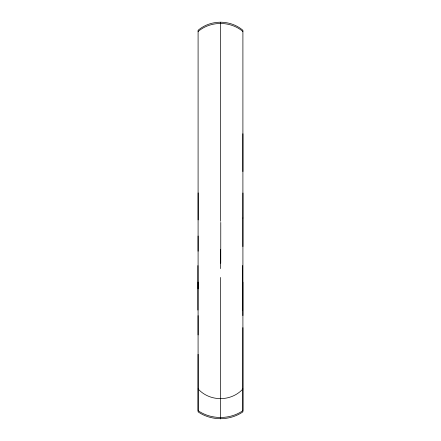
<?xml version="1.0" encoding="UTF-8"?>
<svg xmlns="http://www.w3.org/2000/svg" width="441" height="441" viewBox="0 0 441 441"><rect width="100%" height="100%" fill="white"/><g stroke="black" fill="none" stroke-linecap="round" stroke-linejoin="round"><path stroke-width="0.66" d="M198.086 354.305L198.092 410.692C211.344 419.733 229.651 419.733 242.903 410.692L242.892 327.635M198.092 334.973L198.086 282.097M198.092 251.216L198.092 30.291C210.732 19.531 230.268 19.531 242.903 30.291L242.903 246.596M220.483 277.444L220.494 418.95M220.489 256.596L220.494 249.567M220.506 221.266L220.478 22.171M242.892 315.618L242.897 282.102M242.919 218.069L242.903 411.866C229.667 420.962 211.327 420.962 198.092 411.866L198.081 315.613M242.903 171.582L242.903 133.744M242.903 388.962C231.095 401.839 209.899 401.839 198.092 388.962M198.092 31.498C210.754 20.804 230.241 20.804 242.903 31.498M198.092 236.001L198.092 288.816M220.77 222.402A307.019 0.86 -90 0 1 220.748 263.238M220.572 268.619A294.351 0.469 -90 0 1 220.577 250.929M197.882 310.095A262.362 0.612 -90 0 1 197.888 265.592M198.141 192.882A244.419 0.711 -90 0 1 198.141 219.921M242.693 310.012A261.601 0.606 -90 0 1 242.699 265.488M242.952 192.982A243.934 0.706 -90 0 1 242.947 217.997"/></g></svg>
